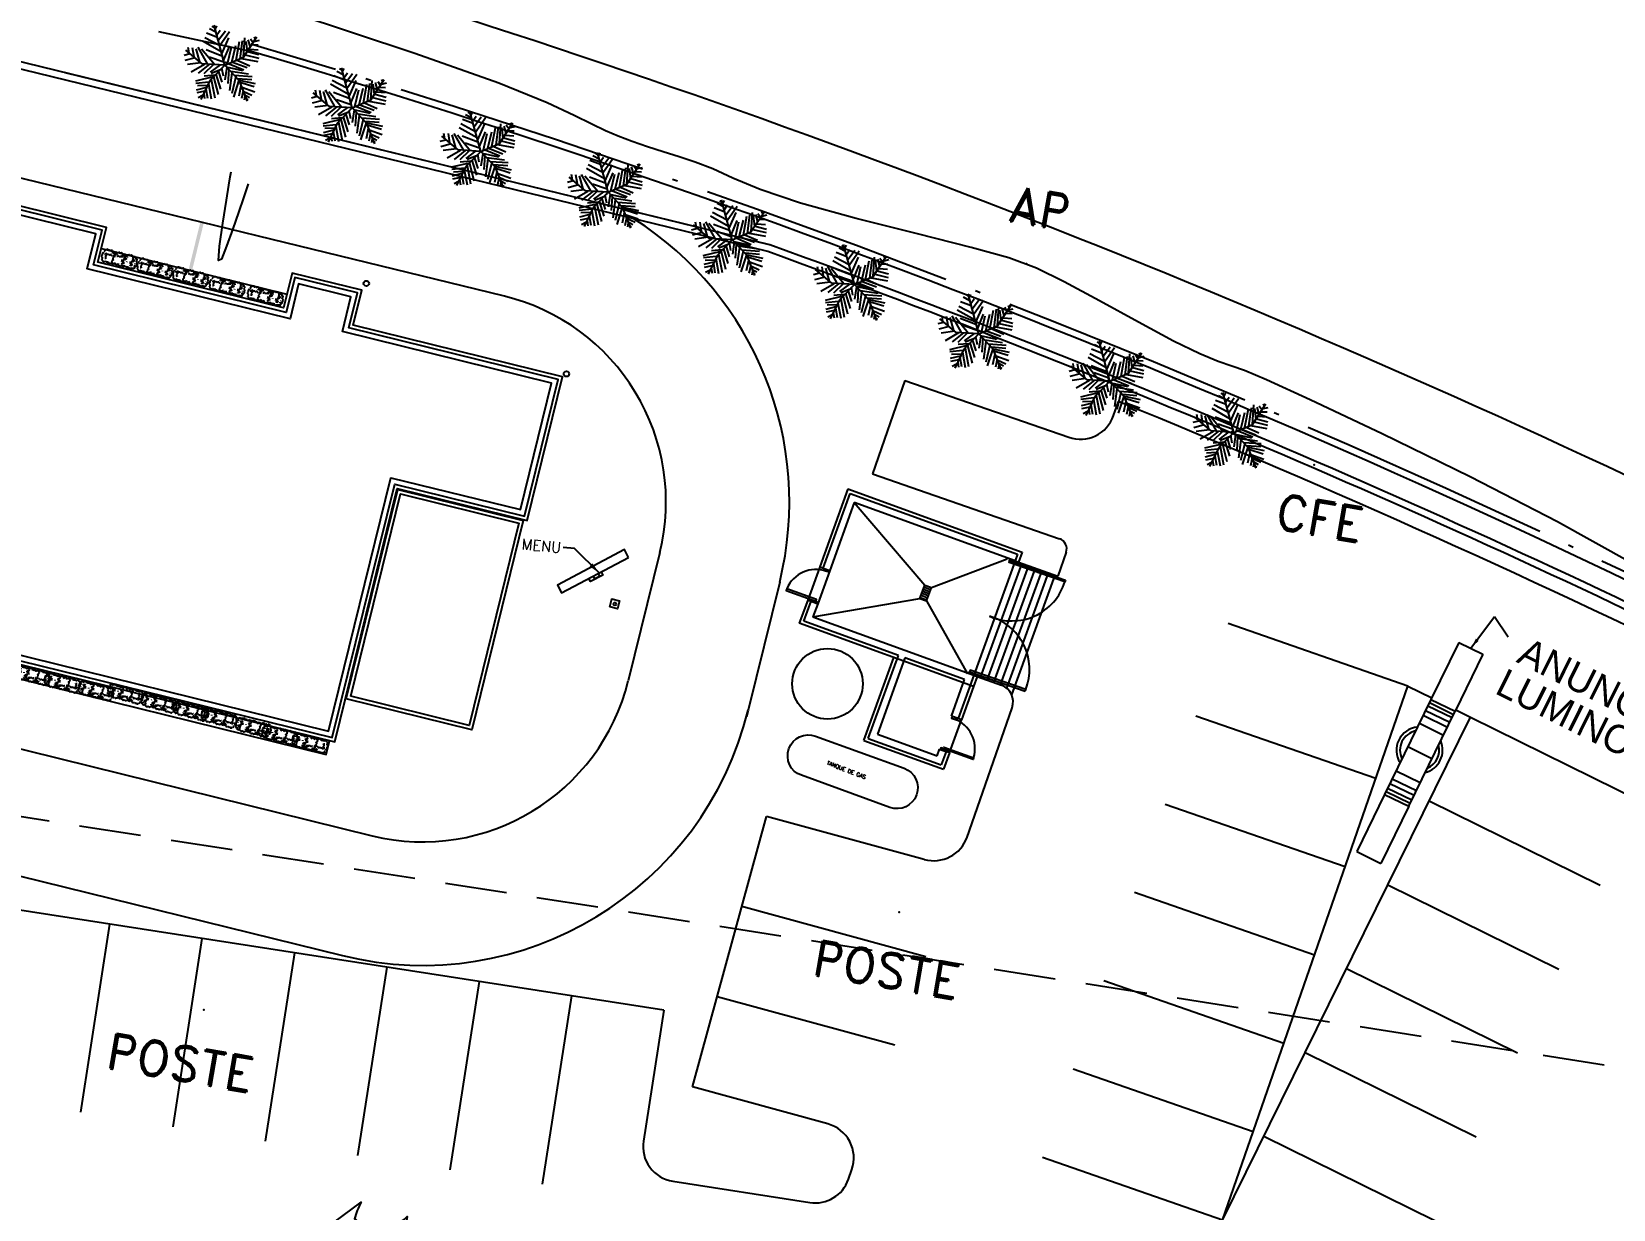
# Model space of a CAD drawing. Header units: millimetres. Extents: x 99 to 472, y 49 to 338.
# Drawn here: x 305.25 to 350.1, y 217.74 to 251.12 of the extents above; entities that cross this region are included whole.
import ezdxf
from ezdxf.enums import TextEntityAlignment as Align

# ---------------------------------------------------------------- set-up
doc = ezdxf.new("R2010")
doc.units = ezdxf.units.MM
for name, pattern in [('ACAD_ISO04W100', [30.5, 24, -3, 0.5, -3]), ('DASHDOT', [1, 0.5, -0.25, 0, -0.25]), ('HIDDEN', [0.375, 0.25, -0.125]), ('SOLID', [0])]:
    doc.linetypes.add(name, pattern=pattern)
for name, color, linetype in [('AUX2', 6, 'Continuous'), ('BANQUETA', 4, 'Continuous'), ('BANQUETA.', 2, 'Continuous'), ('BLANCO', 7, 'Continuous'), ('DETALLES', 4, 'Continuous'), ('EJES', 1, 'DASHDOT'), ('JARDINERIA', 3, 'Continuous'), ('PLANTA', 7, 'Continuous'), ('PUERTAS', 2, 'Continuous'), ('PUNTOS_CON', 10, 'SOLID'), ('PUNTOS_ICON', 15, 'SOLID'), ('TEXTOS', 7, 'Continuous'), ('TRAZO', 8, 'Continuous'), ('veg', 3, 'Continuous'), ('WALL', 4, 'Continuous')]:
    doc.layers.add(name, color=color, linetype=linetype)
doc.styles.add('ATTR', font='romans.shx', dxfattribs={"width": 0.8, "height": 0.7})
doc.styles.add('CAJONES', font='simplex.shx', dxfattribs={"height": 0.3})
doc.styles.add('H1', font='hand.shx', dxfattribs={"height": 0.15})
doc.styles.add('ROMAND', font='romand.shx', dxfattribs={"height": 1})
doc.styles.add('SIMPLEX', font='simplex.shx', dxfattribs={"height": 0.3})
doc.dimstyles.new('Copy of Standard', dxfattribs={"dimtxt": 0.8, "dimasz": 0.3, "dimexe": 0.18, "dimexo": 0, "dimgap": 0, "dimtad": 0, "dimzin": 0, "dimdsep": 46, "dimtxsty": 'Standard', "dimcen": 0.09, "dimclrd": 2, "dimclre": 2, "dimclrt": 7, "dimadec": 3, "dimazin": 0, "dimtfac": 1, "dimtofl": 0, "dimtmove": 0, "dimatfit": 3, "dimfxl": 1, "dimtolj": 1, "dimtzin": 0, "dimarcsym": 0})
doc.dimstyles.new('INDICACIONES', dxfattribs={"dimscale": 0, "dimtxt": 0.3, "dimasz": 0.35, "dimexe": 0.002, "dimexo": 0.002, "dimgap": 0.15, "dimtad": 1, "dimzin": 0, "dimdsep": 46, "dimtxsty": 'SIMPLEX', "dimcen": 0.2, "dimdle": 0.002, "dimclrd": 1, "dimclre": 1, "dimclrt": 3, "dimadec": 0, "dimazin": 0, "dimtfac": 1, "dimtofl": 0, "dimtmove": 0, "dimatfit": 3, "dimfxl": 1, "dimtvp": 1, "dimtolj": 1, "dimtzin": 0, "dimarcsym": 0})

# ---------------------------------------------------------------- blocks, each defined once
blk = doc.blocks.new('FLECHA3')
blk.add_lwpolyline([(-0.354, -0.354), (0, 0), (0.354, -0.354, 0.044777), (0.159, -0.308, 0.391731), (0.274, -0.89), (-0.274, -0.89, 0.391731), (-0.159, -0.308, 0.044777)], format="xyb", close=True)
blk = doc.blocks.new('ARBUSTO')
at = {"color": 95}
for p, q in [((-43.892, -44.831), (-43.899, -44.846)), ((-43.899, -44.846), (-43.899, -44.861)), ((-43.899, -44.861), (-43.897, -44.876)), ((-43.897, -44.876), (-43.893, -44.897)), ((-43.893, -44.918), (-43.896, -44.933)), ((-43.896, -44.933), (-43.896, -44.948)), ((-43.896, -44.948), (-43.889, -44.965)), ((-43.893, -44.897), (-43.893, -44.918)), ((-43.876, -44.817), (-43.892, -44.831)), ((-43.889, -44.965), (-43.883, -44.981)), ((-43.883, -44.981), (-43.87, -44.996)), ((-43.86, -44.816), (-43.876, -44.817)), ((-43.87, -44.996), (-43.861, -44.999)), ((-43.857, -45.057), (-43.865, -45.072)), ((-43.865, -45.072), (-43.865, -45.093)), ((-43.865, -45.093), (-43.86, -45.113)), ((-43.861, -44.999), (-43.847, -45.003)), ((-43.844, -44.823), (-43.86, -44.816)), ((-43.86, -45.113), (-43.848, -45.131)), ((-43.838, -45.037), (-43.857, -45.057)), ((-43.852, -44.74), (-43.855, -44.758)), ((-43.855, -44.758), (-43.848, -44.774)), ((-43.847, -44.725), (-43.852, -44.74)), ((-43.848, -44.774), (-43.834, -44.778)), ((-43.848, -45.131), (-43.819, -45.122)), ((-43.829, -44.714), (-43.847, -44.725)), ((-43.847, -45.003), (-43.838, -45.019)), ((-43.815, -44.812), (-43.844, -44.823)), ((-43.838, -45.019), (-43.838, -45.037)), ((-43.834, -44.778), (-43.82, -44.796)), ((-43.815, -44.706), (-43.829, -44.714)), ((-43.82, -44.796), (-43.806, -44.805)), ((-43.819, -45.122), (-43.803, -45.139)), ((-43.794, -44.69), (-43.815, -44.706)), ((-43.797, -44.822), (-43.815, -44.812)), ((-43.814, -44.894), (-43.814, -44.915)), ((-43.806, -44.805), (-43.797, -44.822)), ((-43.803, -45.139), (-43.799, -45.158)), ((-43.775, -44.676), (-43.794, -44.69)), ((-43.786, -45.089), (-43.78, -45.11)), ((-43.758, -44.674), (-43.775, -44.676)), ((-43.745, -45.03), (-43.763, -45.021)), ((-43.746, -44.655), (-43.758, -44.674)), ((-43.758, -44.983), (-43.726, -44.991)), ((-43.758, -45.016), (-43.758, -45.034)), ((-43.742, -44.719), (-43.746, -44.655)), ((-43.731, -45.045), (-43.745, -45.03)), ((-43.729, -44.703), (-43.742, -44.719)), ((-43.732, -45.023), (-43.713, -45.026)), ((-43.662, -45.025), (-43.732, -45.023)), ((-43.713, -45.047), (-43.731, -45.045)), ((-43.712, -44.689), (-43.729, -44.703)), ((-43.726, -44.991), (-43.709, -44.992)), ((-43.713, -45.026), (-43.696, -45.041)), ((-43.694, -44.681), (-43.712, -44.689)), ((-43.709, -44.992), (-43.694, -45)), ((-43.706, -45.173), (-43.698, -45.152)), ((-43.683, -45.059), (-43.699, -45.047)), ((-43.698, -45.152), (-43.697, -45.135)), ((-43.697, -45.135), (-43.68, -45.127)), ((-43.697, -45.135), (-43.672, -45.135)), ((-43.696, -45.041), (-43.678, -45.041)), ((-43.68, -44.681), (-43.694, -44.681)), ((-43.694, -45), (-43.678, -45.015)), ((-43.693, -44.797), (-43.61, -44.779)), ((-43.693, -44.813), (-43.693, -44.797)), ((-43.684, -44.83), (-43.693, -44.813)), ((-43.677, -44.846), (-43.684, -44.83)), ((-43.674, -45.075), (-43.683, -45.059)), ((-43.662, -44.677), (-43.68, -44.681)), ((-43.678, -45.015), (-43.662, -45.025)), ((-43.678, -45.041), (-43.664, -45.03)), ((-43.661, -44.847), (-43.677, -44.846)), ((-43.668, -45.093), (-43.674, -45.075)), ((-43.672, -45.135), (-43.66, -45.176)), ((-43.651, -45.106), (-43.668, -45.093)), ((-43.664, -45.03), (-43.651, -45.015)), ((-43.646, -44.662), (-43.662, -44.677)), ((-43.649, -44.88), (-43.661, -44.847)), ((-43.661, -44.948), (-43.66, -44.933)), ((-43.657, -44.965), (-43.661, -44.948)), ((-43.66, -44.933), (-43.651, -44.918)), ((-43.655, -44.981), (-43.657, -44.965)), ((-43.651, -45), (-43.655, -44.981)), ((-43.651, -44.918), (-43.558, -44.897)), ((-43.651, -45.015), (-43.651, -45)), ((-43.636, -45.117), (-43.651, -45.106)), ((-43.558, -44.897), (-43.649, -44.88)), ((-43.63, -44.666), (-43.646, -44.662)), ((-43.614, -44.669), (-43.63, -44.666)), ((-43.598, -44.667), (-43.614, -44.669)), ((-43.61, -44.779), (-43.606, -44.763)), ((-43.581, -44.651), (-43.598, -44.667)), ((-43.565, -44.629), (-43.581, -44.651)), ((-43.556, -44.646), (-43.565, -44.629)), ((-43.549, -44.662), (-43.556, -44.646)), ((-43.539, -44.693), (-43.549, -44.662)), ((-43.533, -44.713), (-43.539, -44.693)), ((-43.526, -44.652), (-43.533, -44.713)), ((-43.529, -44.686), (-43.526, -44.668)), ((-43.526, -44.668), (-43.526, -44.652)), ((-43.488, -44.664), (-43.492, -44.681)), ((-43.481, -44.667), (-43.492, -44.685)), ((-43.492, -44.685), (-43.489, -44.705)), ((-43.489, -44.705), (-43.488, -44.722)), ((-43.488, -44.722), (-43.488, -44.664)), ((-43.466, -44.667), (-43.481, -44.667)), ((-43.447, -44.677), (-43.466, -44.667)), ((-43.433, -44.689), (-43.447, -44.677)), ((-43.447, -44.894), (-43.447, -44.915)), ((-43.417, -44.701), (-43.433, -44.689)), ((-43.42, -45.089), (-43.414, -45.11)), ((-43.402, -44.703), (-43.417, -44.701)), ((-43.414, -45.11), (-43.402, -45.127)), ((-43.401, -44.722), (-43.407, -44.737)), ((-43.385, -44.703), (-43.402, -44.703)), ((-43.402, -45.127), (-43.373, -45.119)), ((-43.384, -44.711), (-43.401, -44.722)), ((-43.379, -45.03), (-43.396, -45.021)), ((-43.392, -44.983), (-43.36, -44.991)), ((-43.392, -45.016), (-43.392, -45.034)), ((-43.37, -44.707), (-43.385, -44.703)), ((-43.369, -44.703), (-43.384, -44.711)), ((-43.364, -45.045), (-43.379, -45.03)), ((-43.373, -45.119), (-43.357, -45.136)), ((-43.356, -44.707), (-43.37, -44.707)), ((-43.349, -44.687), (-43.369, -44.703)), ((-43.296, -45.025), (-43.366, -45.023)), ((-43.366, -45.023), (-43.347, -45.026)), ((-43.347, -45.047), (-43.364, -45.045)), ((-43.36, -44.991), (-43.343, -44.992)), ((-43.357, -45.136), (-43.353, -45.155)), ((-43.344, -44.648), (-43.356, -44.707)), ((-43.353, -45.155), (-43.352, -45.171)), ((-43.33, -44.673), (-43.349, -44.687)), ((-43.347, -45.026), (-43.33, -45.041)), ((-43.335, -44.657), (-43.344, -44.648)), ((-43.343, -44.992), (-43.328, -45)), ((-43.328, -44.674), (-43.335, -44.657)), ((-43.316, -45.059), (-43.332, -45.047)), ((-43.312, -44.671), (-43.33, -44.673)), ((-43.33, -45.041), (-43.312, -45.041)), ((-43.312, -44.676), (-43.328, -44.674)), ((-43.328, -45), (-43.312, -45.015)), ((-43.327, -44.797), (-43.244, -44.779)), ((-43.327, -44.813), (-43.327, -44.797)), ((-43.318, -44.83), (-43.327, -44.813)), ((-43.311, -44.846), (-43.318, -44.83)), ((-43.308, -45.075), (-43.316, -45.059)), ((-43.301, -44.652), (-43.312, -44.671)), ((-43.298, -44.674), (-43.312, -44.676)), ((-43.312, -45.015), (-43.296, -45.025)), ((-43.312, -45.041), (-43.298, -45.03)), ((-43.295, -44.847), (-43.311, -44.846)), ((-43.302, -45.093), (-43.308, -45.075)), ((-43.285, -45.106), (-43.302, -45.093)), ((-43.296, -44.716), (-43.301, -44.652)), ((-43.28, -44.686), (-43.298, -44.674)), ((-43.298, -45.03), (-43.285, -45.015)), ((-43.283, -44.699), (-43.296, -44.716)), ((-43.283, -44.88), (-43.295, -44.847)), ((-43.295, -44.948), (-43.293, -44.933)), ((-43.29, -44.965), (-43.295, -44.948)), ((-43.293, -44.933), (-43.285, -44.918)), ((-43.289, -44.981), (-43.29, -44.965)), ((-43.285, -45), (-43.289, -44.981)), ((-43.285, -44.918), (-43.192, -44.897)), ((-43.285, -45.015), (-43.285, -45)), ((-43.27, -45.117), (-43.285, -45.106)), ((-43.266, -44.686), (-43.283, -44.699)), ((-43.192, -44.897), (-43.283, -44.88)), ((-43.283, -45.169), (-43.267, -45.152)), ((-43.271, -44.704), (-43.28, -44.686)), ((-43.266, -44.718), (-43.271, -44.704)), ((-43.257, -45.132), (-43.27, -45.117)), ((-43.267, -45.152), (-43.26, -45.135)), ((-43.248, -44.678), (-43.266, -44.686)), ((-43.251, -44.724), (-43.266, -44.718)), ((-43.26, -45.135), (-43.257, -45.132)), ((-43.26, -45.169), (-43.253, -45.149)), ((-43.253, -45.149), (-43.251, -45.131)), ((-43.234, -44.728), (-43.251, -44.724)), ((-43.251, -45.131), (-43.234, -45.123)), ((-43.234, -44.678), (-43.248, -44.678)), ((-43.244, -44.779), (-43.24, -44.763)), ((-43.24, -44.763), (-43.235, -44.746)), ((-43.235, -44.746), (-43.234, -44.728)), ((-43.216, -44.674), (-43.234, -44.678)), ((-43.234, -45.123), (-43.216, -45.114)), ((-43.2, -44.659), (-43.216, -44.674)), ((-43.216, -45.114), (-43.202, -45.103)), ((-43.187, -45.148), (-43.205, -45.165)), ((-43.202, -45.103), (-43.192, -45.065)), ((-43.185, -44.663), (-43.2, -44.659)), ((-43.192, -45.065), (-43.189, -45.042)), ((-43.183, -45.133), (-43.187, -45.148)), ((-43.169, -44.666), (-43.185, -44.663)), ((-43.18, -45.114), (-43.183, -45.133)), ((-43.179, -45.095), (-43.18, -45.114)), ((-43.171, -45.073), (-43.179, -45.095)), ((-43.174, -45.031), (-43.166, -45.049)), ((-43.164, -45.05), (-43.171, -45.073)), ((-43.153, -44.664), (-43.169, -44.666)), ((-43.166, -45.049), (-43.157, -45.065)), ((-43.157, -45.065), (-43.139, -45.069)), ((-43.135, -44.648), (-43.153, -44.664)), ((-43.139, -45.069), (-43.124, -45.062)), ((-43.119, -44.626), (-43.135, -44.648)), ((-43.124, -45.062), (-43.108, -45.054)), ((-43.11, -44.643), (-43.119, -44.626)), ((-43.103, -44.659), (-43.11, -44.643)), ((-43.108, -45.054), (-43.092, -45.049)), ((-43.093, -44.69), (-43.103, -44.659)), ((-43.087, -44.71), (-43.093, -44.69)), ((-43.092, -45.049), (-43.076, -45.036)), ((-43.089, -44.719), (-43.087, -44.7)), ((-43.089, -44.734), (-43.089, -44.719)), ((-43.08, -44.649), (-43.087, -44.71)), ((-43.087, -44.7), (-43.083, -44.683)), ((-43.083, -44.683), (-43.08, -44.665)), ((-43.08, -44.665), (-43.08, -44.649)), ((-43.076, -45.036), (-43.061, -45.035)), ((-43.065, -44.715), (-43.074, -44.734)), ((-43.057, -44.695), (-43.065, -44.715)), ((-43.061, -45.035), (-43.047, -45.042)), ((-43.047, -44.677), (-43.057, -44.695)), ((-43.042, -44.661), (-43.047, -44.677)), ((-43.035, -44.664), (-43.047, -44.682)), ((-43.047, -44.682), (-43.044, -44.702)), ((-43.047, -45.042), (-43.039, -45.058)), ((-43.044, -44.702), (-43.042, -44.718)), ((-43.042, -44.718), (-43.042, -44.661)), ((-43.039, -45.058), (-43.023, -45.065)), ((-43.02, -44.664), (-43.035, -44.664)), ((-43.023, -45.065), (-43.007, -45.058)), ((-43.002, -44.674), (-43.02, -44.664)), ((-43.007, -45.058), (-42.993, -45.042)), ((-42.987, -44.686), (-43.002, -44.674)), ((-42.993, -45.042), (-42.978, -45.035)), ((-42.971, -44.698), (-42.987, -44.686)), ((-42.978, -45.035), (-42.961, -45.023)), ((-42.956, -44.699), (-42.971, -44.698)), ((-42.968, -45.113), (-42.957, -45.131)), ((-42.961, -44.74), (-42.964, -44.758)), ((-42.955, -44.725), (-42.961, -44.74)), ((-42.957, -45.131), (-42.928, -45.122)), ((-42.939, -44.699), (-42.956, -44.699)), ((-42.938, -44.714), (-42.955, -44.725)), ((-42.925, -44.704), (-42.939, -44.699)), ((-42.923, -44.706), (-42.938, -44.714)), ((-42.928, -45.122), (-42.912, -45.139)), ((-42.91, -44.704), (-42.925, -44.704)), ((-42.903, -44.69), (-42.923, -44.706)), ((-42.912, -45.139), (-42.907, -45.158)), ((-42.898, -44.645), (-42.91, -44.704)), ((-42.884, -44.676), (-42.903, -44.69)), ((-42.887, -45.043), (-42.901, -45.043)), ((-42.89, -44.654), (-42.898, -44.645)), ((-42.897, -44.989), (-42.882, -44.997)), ((-42.882, -44.671), (-42.89, -44.654)), ((-42.871, -45.056), (-42.887, -45.043)), ((-42.867, -44.674), (-42.884, -44.676)), ((-42.866, -44.673), (-42.882, -44.671)), ((-42.882, -44.997), (-42.866, -45.012)), ((-42.862, -45.072), (-42.871, -45.056)), ((-42.855, -44.655), (-42.867, -44.674)), ((-42.852, -44.671), (-42.866, -44.673)), ((-42.866, -45.012), (-42.85, -45.022)), ((-42.856, -45.089), (-42.862, -45.072)), ((-42.839, -45.103), (-42.856, -45.089)), ((-42.851, -44.719), (-42.855, -44.655)), ((-42.834, -44.683), (-42.852, -44.671)), ((-42.838, -44.703), (-42.851, -44.719)), ((-42.85, -45.022), (-42.833, -45.02)), ((-42.842, -44.826), (-42.794, -44.81)), ((-42.835, -44.843), (-42.842, -44.826)), ((-42.824, -45.114), (-42.839, -45.103)), ((-42.82, -44.689), (-42.838, -44.703)), ((-42.837, -45.165), (-42.821, -45.149)), ((-42.836, -45.038), (-42.822, -45.027)), ((-42.797, -45.038), (-42.836, -45.038)), ((-42.819, -44.844), (-42.835, -44.843)), ((-42.826, -44.7), (-42.834, -44.683)), ((-42.833, -45.02), (-42.814, -45.023)), ((-42.82, -44.715), (-42.826, -44.7)), ((-42.811, -45.129), (-42.824, -45.114)), ((-42.822, -45.027), (-42.809, -45.012)), ((-42.821, -45.149), (-42.814, -45.131)), ((-42.803, -44.681), (-42.82, -44.689)), ((-42.805, -44.721), (-42.82, -44.715)), ((-42.807, -44.877), (-42.819, -44.844)), ((-42.819, -44.944), (-42.818, -44.93)), ((-42.815, -44.962), (-42.819, -44.944)), ((-42.818, -44.93), (-42.809, -44.915)), ((-42.813, -44.978), (-42.815, -44.962)), ((-42.814, -45.023), (-42.797, -45.038)), ((-42.814, -45.131), (-42.811, -45.129)), ((-42.814, -45.173), (-42.807, -45.152)), ((-42.809, -44.997), (-42.813, -44.978)), ((-42.809, -44.915), (-42.803, -44.894)), ((-42.809, -45.012), (-42.809, -44.997)), ((-42.803, -44.894), (-42.807, -44.877)), ((-42.807, -45.152), (-42.806, -45.135)), ((-42.806, -45.135), (-42.788, -45.127)), ((-42.788, -44.725), (-42.805, -44.721)), ((-42.788, -44.681), (-42.803, -44.681)), ((-42.798, -44.776), (-42.794, -44.76)), ((-42.794, -44.794), (-42.798, -44.776)), ((-42.794, -44.76), (-42.789, -44.742)), ((-42.794, -44.81), (-42.794, -44.794)), ((-42.789, -44.742), (-42.788, -44.725)), ((-42.771, -44.677), (-42.788, -44.681)), ((-42.788, -45.127), (-42.771, -45.117)), ((-42.755, -44.662), (-42.771, -44.677)), ((-42.771, -45.117), (-42.756, -45.106)), ((-42.759, -45.002), (-42.729, -45.002)), ((-42.742, -45.151), (-42.759, -45.169)), ((-42.739, -44.666), (-42.755, -44.662)), ((-42.737, -45.136), (-42.742, -45.151)), ((-42.723, -44.669), (-42.739, -44.666)), ((-42.734, -45.117), (-42.737, -45.136)), ((-42.729, -45.002), (-42.72, -45.02)), ((-42.707, -44.667), (-42.723, -44.669)), ((-42.72, -45.02), (-42.711, -45.036)), ((-42.711, -45.036), (-42.694, -45.04)), ((-42.689, -44.651), (-42.707, -44.667)), ((-42.694, -45.04), (-42.678, -45.033)), ((-42.673, -44.629), (-42.689, -44.651)), ((-42.678, -45.033), (-42.662, -45.025)), ((-42.665, -44.646), (-42.673, -44.629)), ((-42.658, -44.662), (-42.665, -44.646)), ((-42.662, -45.025), (-42.646, -45.02)), ((-42.647, -44.693), (-42.658, -44.662)), ((-42.642, -44.713), (-42.647, -44.693)), ((-42.646, -45.02), (-42.63, -45.007)), ((-42.634, -44.652), (-42.642, -44.713)), ((-42.634, -44.668), (-42.634, -44.652)), ((-42.63, -45.007), (-42.615, -45.006)), ((-42.615, -45.006), (-42.601, -45.013)), ((-42.589, -44.667), (-42.601, -44.685)), ((-42.601, -44.685), (-42.598, -44.705)), ((-42.601, -45.013), (-42.594, -45.029)), ((-42.598, -44.705), (-42.597, -44.722)), ((-42.597, -44.722), (-42.597, -44.664)), ((-42.594, -45.029), (-42.578, -45.03)), ((-42.575, -44.667), (-42.589, -44.667)), ((-42.578, -45.03), (-42.562, -45.023)), ((-42.556, -44.677), (-42.575, -44.667)), ((-42.562, -45.023), (-42.547, -45.007)), ((-42.541, -44.689), (-42.556, -44.677)), ((-42.552, -44.997), (-42.536, -45.012)), ((-42.547, -45.007), (-42.533, -45)), ((-42.525, -44.701), (-42.541, -44.689)), ((-42.536, -45.012), (-42.52, -45.022)), ((-42.533, -45), (-42.515, -45.049)), ((-42.511, -44.703), (-42.525, -44.701)), ((-42.52, -45.022), (-42.502, -45.02)), ((-42.515, -45.049), (-42.483, -45.034)), ((-42.493, -44.703), (-42.511, -44.703)), ((-42.511, -44.826), (-42.463, -44.81)), ((-42.504, -44.843), (-42.511, -44.826)), ((-42.506, -45.038), (-42.491, -45.027)), ((-42.488, -44.844), (-42.504, -44.843)), ((-42.502, -45.02), (-42.483, -45.023)), ((-42.479, -44.707), (-42.493, -44.703)), ((-42.491, -45.027), (-42.478, -45.012)), ((-42.476, -44.877), (-42.488, -44.844)), ((-42.488, -44.944), (-42.487, -44.93)), ((-42.484, -44.962), (-42.488, -44.944)), ((-42.487, -44.93), (-42.478, -44.915)), ((-42.482, -44.978), (-42.484, -44.962)), ((-42.483, -45.023), (-42.466, -45.038)), ((-42.483, -45.034), (-42.469, -45.032)), ((-42.478, -44.997), (-42.482, -44.978)), ((-42.464, -44.628), (-42.479, -44.707)), ((-42.478, -44.915), (-42.472, -44.894)), ((-42.478, -45.012), (-42.478, -44.997)), ((-42.472, -44.894), (-42.476, -44.877)), ((-42.469, -45.032), (-42.451, -45.034)), ((-42.453, -44.648), (-42.464, -44.628)), ((-42.444, -44.657), (-42.453, -44.648)), ((-42.451, -45.034), (-42.441, -45.019)), ((-42.437, -44.674), (-42.444, -44.657)), ((-42.441, -45.019), (-42.434, -45.002)), ((-42.421, -44.676), (-42.437, -44.674)), ((-42.434, -45.002), (-42.424, -44.986)), ((-42.424, -44.986), (-42.406, -44.986)), ((-42.406, -44.674), (-42.421, -44.676)), ((-42.389, -44.686), (-42.406, -44.674)), ((-42.379, -45.117), (-42.393, -45.106)), ((-42.392, -45.169), (-42.376, -45.152)), ((-42.38, -44.704), (-42.389, -44.686)), ((-42.387, -45.023), (-42.368, -45.026)), ((-42.374, -44.718), (-42.38, -44.704)), ((-42.366, -45.132), (-42.379, -45.117)), ((-42.376, -45.152), (-42.368, -45.135)), ((-42.36, -44.724), (-42.374, -44.718)), ((-42.368, -45.026), (-42.351, -45.041)), ((-42.368, -45.135), (-42.366, -45.132)), ((-42.342, -44.728), (-42.36, -44.724)), ((-42.353, -44.779), (-42.348, -44.763)), ((-42.348, -44.797), (-42.353, -44.779)), ((-42.351, -45.041), (-42.334, -45.041)), ((-42.348, -44.763), (-42.344, -44.746)), ((-42.348, -44.813), (-42.348, -44.797)), ((-42.339, -44.83), (-42.348, -44.813)), ((-42.344, -44.746), (-42.342, -44.728)), ((-42.332, -44.846), (-42.339, -44.83)), ((-42.334, -45.041), (-42.319, -45.03)), ((-42.316, -44.847), (-42.332, -44.846)), ((-42.319, -45.03), (-42.306, -45.015)), ((-42.305, -44.88), (-42.316, -44.847)), ((-42.316, -44.948), (-42.315, -44.933)), ((-42.312, -44.965), (-42.316, -44.948)), ((-42.315, -44.933), (-42.306, -44.918)), ((-42.31, -44.981), (-42.312, -44.965)), ((-42.306, -45), (-42.31, -44.981)), ((-42.306, -44.918), (-42.3, -44.897)), ((-42.306, -45.015), (-42.306, -45)), ((-42.3, -44.897), (-42.305, -44.88)), ((-43.799, -45.158), (-43.797, -45.174)), ((-43.797, -45.174), (-43.783, -45.174)), ((-43.783, -45.174), (-43.767, -45.173)), ((-43.767, -45.173), (-43.752, -45.186)), ((-43.752, -45.186), (-43.748, -45.202)), ((-43.748, -45.202), (-43.733, -45.208)), ((-43.733, -45.208), (-43.716, -45.189)), ((-43.716, -45.189), (-43.706, -45.173)), ((-43.678, -45.212), (-43.678, -45.175)), ((-43.678, -45.175), (-43.665, -45.194)), ((-43.674, -45.196), (-43.678, -45.212)), ((-43.665, -45.181), (-43.674, -45.196)), ((-43.665, -45.194), (-43.651, -45.198)), ((-43.651, -45.198), (-43.62, -45.198)), ((-43.62, -45.198), (-43.611, -45.215)), ((-43.611, -45.215), (-43.603, -45.232)), ((-43.603, -45.232), (-43.585, -45.236)), ((-43.585, -45.236), (-43.569, -45.229)), ((-43.569, -45.229), (-43.553, -45.221)), ((-43.553, -45.221), (-43.537, -45.215)), ((-43.537, -45.215), (-43.521, -45.203)), ((-43.521, -45.203), (-43.507, -45.202)), ((-43.507, -45.202), (-43.492, -45.209)), ((-43.492, -45.209), (-43.485, -45.225)), ((-43.485, -45.225), (-43.469, -45.232)), ((-43.469, -45.232), (-43.453, -45.225)), ((-43.453, -45.225), (-43.438, -45.209)), ((-43.438, -45.209), (-43.424, -45.202)), ((-43.424, -45.202), (-43.407, -45.19)), ((-43.407, -45.19), (-43.375, -45.175)), ((-43.375, -45.175), (-43.36, -45.173)), ((-43.36, -45.173), (-43.343, -45.175)), ((-43.352, -45.171), (-43.337, -45.171)), ((-43.343, -45.175), (-43.332, -45.215)), ((-43.337, -45.171), (-43.321, -45.169)), ((-43.332, -45.215), (-43.325, -45.198)), ((-43.325, -45.198), (-43.315, -45.182)), ((-43.321, -45.169), (-43.307, -45.183)), ((-43.315, -45.182), (-43.298, -45.182)), ((-43.307, -45.183), (-43.302, -45.199)), ((-43.302, -45.199), (-43.288, -45.205)), ((-43.298, -45.182), (-43.283, -45.169)), ((-43.288, -45.205), (-43.27, -45.186)), ((-43.27, -45.186), (-43.26, -45.169)), ((-43.232, -45.172), (-43.219, -45.191)), ((-43.232, -45.209), (-43.232, -45.172)), ((-43.228, -45.192), (-43.232, -45.209)), ((-43.219, -45.178), (-43.228, -45.192)), ((-43.205, -45.165), (-43.219, -45.178)), ((-43.219, -45.191), (-43.205, -45.195)), ((-43.205, -45.195), (-43.174, -45.195)), ((-43.174, -45.195), (-43.166, -45.212)), ((-43.166, -45.212), (-43.157, -45.229)), ((-43.157, -45.229), (-43.139, -45.233)), ((-43.139, -45.233), (-43.124, -45.226)), ((-43.124, -45.226), (-43.108, -45.218)), ((-43.108, -45.218), (-43.092, -45.212)), ((-43.092, -45.212), (-43.076, -45.2)), ((-43.076, -45.2), (-43.061, -45.199)), ((-43.061, -45.199), (-43.047, -45.206)), ((-43.047, -45.206), (-43.039, -45.222)), ((-43.039, -45.222), (-43.023, -45.229)), ((-43.023, -45.229), (-43.007, -45.222)), ((-43.007, -45.222), (-42.993, -45.206)), ((-42.993, -45.206), (-42.978, -45.199)), ((-42.978, -45.199), (-42.961, -45.187)), ((-42.961, -45.187), (-42.929, -45.172)), ((-42.929, -45.172), (-42.914, -45.225)), ((-42.914, -45.225), (-42.897, -45.172)), ((-42.907, -45.158), (-42.906, -45.174)), ((-42.906, -45.174), (-42.891, -45.174)), ((-42.897, -45.172), (-42.887, -45.211)), ((-42.891, -45.174), (-42.875, -45.173)), ((-42.887, -45.211), (-42.88, -45.195)), ((-42.88, -45.195), (-42.869, -45.179)), ((-42.875, -45.173), (-42.861, -45.186)), ((-42.869, -45.179), (-42.852, -45.179)), ((-42.861, -45.186), (-42.856, -45.202)), ((-42.856, -45.202), (-42.842, -45.208)), ((-42.852, -45.179), (-42.837, -45.165)), ((-42.842, -45.208), (-42.825, -45.189)), ((-42.825, -45.189), (-42.814, -45.173)), ((-42.787, -45.175), (-42.774, -45.194)), ((-42.787, -45.212), (-42.787, -45.175)), ((-42.782, -45.196), (-42.787, -45.212)), ((-42.774, -45.181), (-42.782, -45.196)), ((-42.759, -45.169), (-42.774, -45.181)), ((-42.774, -45.194), (-42.759, -45.198)), ((-42.759, -45.198), (-42.729, -45.198)), ((-42.729, -45.198), (-42.72, -45.215)), ((-42.72, -45.215), (-42.711, -45.232)), ((-42.711, -45.232), (-42.694, -45.236)), ((-42.694, -45.236), (-42.678, -45.229)), ((-42.678, -45.229), (-42.662, -45.221)), ((-42.662, -45.221), (-42.646, -45.215)), ((-42.646, -45.215), (-42.63, -45.203)), ((-42.63, -45.203), (-42.615, -45.202)), ((-42.615, -45.202), (-42.601, -45.209)), ((-42.601, -45.209), (-42.594, -45.225)), ((-42.594, -45.225), (-42.578, -45.226)), ((-42.578, -45.226), (-42.562, -45.219)), ((-42.562, -45.219), (-42.547, -45.203)), ((-42.547, -45.203), (-42.533, -45.196)), ((-42.533, -45.196), (-42.515, -45.244)), ((-42.515, -45.244), (-42.483, -45.23)), ((-42.483, -45.23), (-42.469, -45.228)), ((-42.469, -45.228), (-42.451, -45.23)), ((-42.451, -45.23), (-42.441, -45.215)), ((-42.441, -45.215), (-42.434, -45.198)), ((-42.434, -45.198), (-42.424, -45.182)), ((-42.424, -45.182), (-42.406, -45.182)), ((-42.406, -45.182), (-42.392, -45.169))]:
    blk.add_line(p, q, dxfattribs=at)
blk = doc.blocks.new('arbol4')
for p, q in [((-0.45648, 2.42424), (-0.9564, 2.75862)), ((-0.54342, 2.81436), (-0.7173, 2.95368)), ((0.06774, -0.40404), (-0.56226, 3.01596)), ((-0.4782, 2.70288), (-0.32604, 2.95368)), ((-2.84736, 0.86382), (-2.8908, 1.33752)), ((-0.15216, 0.75234), (-1.5867, 1.72758)), ((-0.2391, 1.28178), (-1.41282, 2.03412)), ((-0.36954, 1.97838), (-1.23894, 2.39634)), ((-0.39126, 2.20134), (-0.08694, 2.56356)), ((-0.2826, 1.75548), (0.34776, 2.47998)), ((-0.2391, 1.25388), (0.69552, 2.39634)), ((-0.10872, 0.58512), (0.58686, 1.86696)), ((1.04328, -0.05574), (1.45626, 1.47684)), ((1.39104, 0.02784), (1.71708, 1.53258)), ((1.68774, 0.13596), (2.94774, 1.75596)), ((1.69536, 0.13932), (1.93446, 1.75548)), ((1.9779, 1.44894), (2.0214, 0.58512)), ((2.1735, 1.56042), (2.30394, 0.9474)), ((2.39088, 1.644), (2.58648, 1.30962)), ((2.6952, 1.3932), (3.1299, 1.44894)), ((2.71692, 1.78332), (2.78208, 1.56042)), ((-2.78214, 0.78018), (-3.28206, 0.6966)), ((-2.36916, 0.41796), (-3.23856, 0.25074)), ((-1.82226, -0.13404), (-3.08226, 1.12596)), ((-2.54304, 1.30962), (-2.47788, 0.52944)), ((-2.23878, 1.1703), (-2.0214, 0.05574)), ((-2.0649, 1.28178), (-1.3911, -0.16722)), ((-0.80424, -0.27864), (-1.7823, 1.11456)), ((-1.3911, 1.03098), (-0.10872, 0.41796)), ((-1.17372, 0.41796), (0, -0.11148)), ((0, 0), (0.60858, 1.1982)), ((0.06774, -0.40404), (1.68774, 0.13596)), ((0.30426, -0.30654), (0.73896, 1.05882)), ((0.6738, -0.19506), (1.13022, 1.1703)), ((1.52148, 0.05574), (2.86902, -0.30654)), ((1.84746, 0.33438), (2.95596, -0.0279)), ((2.06484, 0.58512), (2.99946, 0.25074)), ((2.23872, 0.78018), (2.95596, 0.66876)), ((2.49954, 1.14246), (2.99946, 1.08672)), ((-1.93446, -0.0279), (-3.06468, -0.08364)), ((-1.6302, -0.19506), (-2.80386, -0.75234)), ((-0.97812, -1.30968), (-2.4996, -1.53258)), ((-1.21722, -0.22296), (-2.217, -0.89172)), ((0.06774, -0.40404), (-1.82226, -0.13404)), ((-0.89118, -0.27864), (-1.73886, -0.9753)), ((-0.84768, -1.17036), (-1.73886, -1.17036)), ((0.06774, -0.40404), (-1.28226, -1.57404)), ((-0.32604, -0.33438), (-1.21722, -0.89172)), ((-0.32604, -0.75234), (-1.13028, -1.00314)), ((-0.9564, -1.30968), (-0.69552, -2.81436)), ((-0.73902, -1.08672), (-0.45648, -2.3685)), ((-0.49992, -0.91956), (-0.30432, -1.81122)), ((-0.21738, -0.61302), (-0.15216, -1.28178)), ((0.21732, -0.58518), (-0.02172, -1.61616)), ((0.06774, -0.40404), (1.14774, -1.75404)), ((0.17388, -0.55734), (1.52148, -0.9753)), ((0.36948, -0.78024), (0.1956, -1.95054)), ((0.60858, -1.08672), (0.28254, -2.56356)), ((0.45642, -0.30654), (1.63014, -0.91956)), ((0.52164, -0.9474), (1.99962, -1.28178)), ((0.73896, -0.19506), (1.91268, -0.75234)), ((0.80418, -1.30968), (2.28216, -1.53258)), ((1.15194, -0.05574), (2.1735, -0.61302)), ((-1.6302, -2.1456), (-2.4996, -2.28492)), ((-1.3911, -1.6998), (-2.47788, -1.72764)), ((-1.7823, -2.45214), (-2.47788, -2.53572)), ((-1.5432, -1.97844), (-2.34744, -1.95054)), ((-1.28226, -1.57404), (-2.18226, -3.10404)), ((-1.89102, -2.6193), (-1.84752, -3.06516)), ((-1.67364, -2.25708), (-1.60842, -3.03726)), ((-1.43454, -1.83912), (-1.30416, -3.1209)), ((-1.17372, -1.50474), (-0.99984, -3.06516)), ((0.91284, -1.4211), (0.45642, -2.81436)), ((1.15194, -1.75548), (0.56508, -3.14874)), ((1.28238, -2.22918), (1.02156, -3.093)), ((1.04328, -1.58832), (2.23872, -1.78338)), ((1.14774, -1.75404), (1.68774, -3.55404)), ((1.17372, -1.75548), (2.49954, -2.1456)), ((1.21716, -1.9227), (2.39088, -2.3964)), ((1.3476, -2.3685), (2.4126, -2.8422)), ((-1.99968, -2.78652), (-2.39094, -2.95368)), ((1.43454, -2.67504), (1.23888, -3.31596)), ((1.43454, -2.70288), (2.13006, -3.093)), ((1.5432, -3.14874), (1.45626, -3.45528)), ((1.5432, -3.00942), (1.91268, -3.26022)), ((1.67358, -3.39954), (1.76052, -3.45528))]:
    blk.add_line(p, q)
at = {"style": 'ATTR', "width": 0.8, "flags": 9}
blk.add_attdef('ESTCODE', (0.06774, -0.40404), '', height=0.042, dxfattribs=at)
blk = doc.blocks.new('A$C20FC3698')
at = {"layer": 'veg', "xscale": 0.9999998995489492, "yscale": 0.9999998995489492, "zscale": 0.9999998995489492}
blk.add_blockref('arbol4', (3.28, 3.55, -6.65), dxfattribs=at)

msp = doc.modelspace()

# ---------------------------------------------------------------- hatches: boundary and pattern name
at = {"layer": 'BANQUETA'}
msp.add_hatch(color=256, dxfattribs=at).paths.add_polyline_path([(310.1305, 245.70609), (310.03335, 245.72981), (309.69719, 244.36516), (309.73694, 244.35537), (309.74433, 244.36043), (309.75539, 244.36221), (309.76436, 244.35549), (309.76565, 244.3483), (309.79396, 244.34133), (309.79431, 244.34136)])
at = {"layer": 'PLANTA'}
h = msp.add_hatch(dxfattribs=at)
h.set_pattern_fill('ANSI31', color=8, scale=0.5, angle=116.619292, style=0)
h.set_pattern_definition([(160.0831, (317.1829, 218.02311), (-0.02129106, -0.05876173), [])])
h.paths.add_polyline_path([(330.43399, 235.05535), (330.62203, 234.98722), (330.75829, 235.3633), (330.57025, 235.43143)])

# ---------------------------------------------------------------- linework, layer by layer
at = {"color": 1, "linetype": 'Continuous', "ltscale": 0.3}
for p, q in [((326.168, 245.08376), (302.54674, 250.85208)), ((326.12055, 244.88946), (302.47174, 250.66452)), ((326.17847, 245.0812), (306.19735, 249.9606))]:
    msp.add_line(p, q, dxfattribs=at)
at = {"color": 1, "linetype": 'ACAD_ISO04W100', "ltscale": 0.3}
msp.add_line((308.84239, 251.12471), (311.40498, 250.58252), dxfattribs=at)
at = {"color": 2, "linetype": 'Continuous', "ltscale": 0.3}
for p, q in [((330.01057, 241.23715), (329.09211, 238.59208)), ((330.01057, 241.23715), (334.65245, 239.62534)), ((330.01057, 241.23715), (334.65245, 239.62534)), ((329.09211, 238.59208), (334.39525, 236.75065)), ((277.10556, 237.64402), (314.90346, 228.33298)), ((323.06016, 236.3599), (322.16443, 232.72369)), ((334.58025, 236.36884), (334.34327, 235.68637)), ((333.22867, 236.09023), (334.34327, 235.68637)), ((326.45857, 235.52274), (325.56283, 231.88654)), ((332.05342, 232.84658), (332.74767, 232.59503)), ((323.17141, 223.38294), (281.27529, 229.90022)), ((299.8462, 228.43752), (314.06631, 224.93457)), ((323.17141, 223.38294), (322.59505, 219.67785)), ((323.42946, 218.53602), (327.30935, 217.93247))]:
    msp.add_line(p, q, dxfattribs=at)
at = {"color": 1}
for p, q in [((345.71358, 233.81249), (344.924, 232.19491)), ((345.71358, 233.81249), (346.39836, 233.47824)), ((346.39836, 233.47824), (345.60878, 231.86066)), ((343.60804, 229.49895), (342.81846, 227.88136)), ((344.29282, 229.16469), (343.50324, 227.54711)), ((342.81846, 227.88136), (343.50324, 227.54711))]:
    msp.add_line(p, q, dxfattribs=at)
at = {"color": 2}
msp.add_line((325.56283, 231.88654), (325.51978, 231.71176), dxfattribs=at)
at = {"color": 5}
for p, q in [((344.924, 232.19491), (343.60804, 229.49895)), ((344.924, 232.19491), (345.60878, 231.86066)), ((344.29282, 229.16469), (345.60878, 231.86066)), ((343.60804, 229.49895), (344.29282, 229.16469))]:
    msp.add_line(p, q, dxfattribs=at)
at = {"color": 8}
for p, q in [((344.77047, 231.88038), (345.45525, 231.54613)), ((344.83627, 232.01518), (345.52105, 231.68093)), ((344.88014, 232.10505), (345.56491, 231.77079)), ((344.59501, 231.52092), (345.27979, 231.18667)), ((344.70468, 231.74559), (345.38945, 231.41133)), ((344.9508, 230.51267), (344.26602, 230.84693)), ((343.93703, 230.17294), (344.62181, 229.83868)), ((343.69577, 229.67868), (344.38055, 229.34442)), ((343.76157, 229.81347), (344.44635, 229.47922)), ((343.82737, 229.94827), (344.51214, 229.61402)), ((343.65191, 229.58881), (344.33668, 229.25456))]:
    msp.add_line(p, q, dxfattribs=at)
at = {"color": 2, "linetype": 'Continuous', "ltscale": 0.3}
for centre, radius, start, end in [((233.45978, -10.32274), 274.99416, 63.6633228, 81.8530187), ((317.23432, 237.79502), 9.5, 346.161423, 57.605196), ((317.23432, 237.79502), 6, 346.161423, 76.276914), ((334.98047, 240.57001), 1, 250.851278, 340.851278), ((334.29685, 236.46725), 0.3, 340.851278, 70.851278), ((316.33859, 234.15882), 6, 256.161423, 346.161423), ((332.57734, 232.12494), 0.5, 340.851278, 70.083178), ((316.33859, 234.15882), 9.5, 256.161423, 346.161423), ((323.58317, 219.52414), 1, 171.158042, 261.158042), ((327.46306, 218.92059), 1, 261.158042, 340.851278)]:
    msp.add_arc(centre, radius, start, end, dxfattribs=at)
at = {"color": 1, "linetype": 'ACAD_ISO04W100', "ltscale": 0.3}
msp.add_arc((237.76534, 0.66392), 260.74194, 62.977444, 73.5820154, dxfattribs=at)
at = {"color": 1, "linetype": 'Continuous', "ltscale": 0.3}
for centre, radius, start, end in [((237.76534, 0.66392), 260.54194, 62.9816342, 73.5820154), ((232.97451, -12.53764), 273.76066, 63.5443001, 70.1081209), ((232.97451, -12.53764), 273.96066, 63.5443001, 70.1103752)]:
    msp.add_arc(centre, radius, start, end, dxfattribs=at)
at = {"color": 1}
for radius, start, end in [(0.65515, 95.315727, 212.648217), (0.55515, 101.839169, 206.124774), (0.65515, 284.003667, 23.960277), (0.55515, 293.350792, 14.613152)]:
    msp.add_arc((344.60124, 230.75701), radius, start, end, dxfattribs=at)
at = {"layer": 'BANQUETA', "color": 32, "linetype": 'HIDDEN', "ltscale": 7}
msp.add_line((200.28428, 245.29272), (402.93183, 213.5085), dxfattribs=at)
at = {"layer": 'BANQUETA', "color": 4}
for p, q in [((344.27126, 232.57276), (339.17004, 234.34408)), ((343.36156, 229.95293), (338.26034, 231.72425)), ((346.05029, 231.69503), (350.89296, 229.30579)), ((342.49231, 227.44956), (337.39109, 229.22087)), ((344.87779, 229.31854), (349.72046, 226.92929)), ((343.70529, 226.94204), (348.54796, 224.55279)), ((341.62305, 224.94618), (336.52183, 226.71749)), ((330.59759, 224.89917), (325.38913, 226.32461)), ((307.46036, 225.82692), (306.63033, 220.49109)), ((310.07887, 225.41959), (309.24884, 220.08376)), ((312.69738, 225.01226), (311.86735, 219.67643)), ((315.31589, 224.60493), (314.48586, 219.2691)), ((342.53278, 224.56554), (347.37546, 222.17629)), ((317.93439, 224.1976), (317.10436, 218.86177)), ((340.75379, 222.4428), (335.65257, 224.21412)), ((320.5529, 223.79027), (319.72287, 218.45444)), ((329.72638, 222.39015), (324.6896, 223.76861)), ((341.36028, 222.18904), (346.20296, 219.7998)), ((339.88454, 219.93943), (334.78332, 221.71074)), ((340.18778, 219.81255), (345.03045, 217.4233)), ((339.01528, 217.43605), (333.91406, 219.20737))]:
    msp.add_line(p, q, dxfattribs=at)
at = {"layer": 'BANQUETA.'}
for p, q in [((318.6577, 243.62374), (300.81692, 247.98047)), ((335.92514, 240.24199), (336.06324, 240.6397)), ((339.01528, 217.43605), (344.27126, 232.57276)), ((344.27126, 232.57276), (344.94595, 232.23988)), ((331.76637, 228.26515), (333.04967, 231.96093)), ((345.62932, 231.90273), (346.05029, 231.69503)), ((339.01528, 217.43605), (346.05029, 231.69503)), ((323.99008, 221.2126), (326.08865, 228.88062)), ((330.55781, 227.65751), (326.08865, 228.88062)), ((327.82367, 220.16343), (323.99008, 221.2126)), ((328.40773, 218.59257), (328.50437, 218.87088))]:
    msp.add_line(p, q, dxfattribs=at)
for centre, radius, start, end in [((232.97451, -12.53764), 273.36066, 63.7394734, 67.8448339), ((330.81953, 228.64267), 1.01934, 255.122524, 339.835895), ((327.5597, 219.1989), 1, 340.851278, 74.694154)]:
    msp.add_arc(centre, radius, start, end, dxfattribs=at)
at = {"layer": 'DETALLES'}
for p in [(310.75537, 250.2473, 99.91), (314.36283, 248.96424, 99.99), (317.94529, 247.74013, 99.89), (321.54972, 246.52024, 99.89), (325.08978, 245.2561, 99.96), (333.45972, 244.54687, 99.52), (328.64488, 244.00852, 99.77), (332.18561, 242.59878, 99.86), (335.78495, 241.28684, 99.79), (339.29172, 239.79316, 99.85), (341.61059, 238.84078, 99.89), (329.84677, 226.16928, 100.97), (310.13281, 223.3957, 100.08)]:
    msp.add_point(p, dxfattribs=at)
at = {"layer": 'EJES', "color": 4, "ltscale": 5}
msp.add_lwpolyline([(415.23594, 212.75343, 0.0580892), (358.23943, 248.51187, 0.02805902), (333.33958, 259.27715, 0.03453484), (289.90599, 271.70152, 0.03160652), (255.77018, 276.31792), (216.38494, 278.53009)], format="xyb", dxfattribs=at)
at = {"layer": 'PLANTA', "color": 7}
for p, q in [((307.22514, 244.97412), (312.48418, 243.67862)), ((330.43399, 235.05535), (330.57025, 235.43143)), ((330.43399, 235.05535), (330.62203, 234.98722)), ((330.57025, 235.43143), (330.75829, 235.3633)), ((330.62203, 234.98722), (330.75829, 235.3633))]:
    msp.add_line(p, q, dxfattribs=at)
at = {"layer": 'PLANTA', "color": 1}
for p, q in [((328.39489, 238.16072), (327.59411, 235.95063)), ((328.39489, 238.16072), (333.33086, 236.37228)), ((333.33086, 236.37228), (333.22867, 236.09023)), ((327.59411, 235.95063), (327.68813, 235.91656)), ((333.13467, 236.12429), (333.22867, 236.09023)), ((327.25358, 235.01077), (327.01523, 234.35296)), ((327.25358, 235.01077), (327.3476, 234.97671)), ((331.95122, 232.56452), (327.01523, 234.35296)), ((328.84313, 231.03162), (329.69477, 233.38209)), ((332.05342, 232.84658), (331.95122, 232.56452)), ((331.9594, 232.88064), (332.05342, 232.84658)), ((331.95122, 232.56452), (331.6092, 231.62057)), ((331.6092, 231.62057), (331.51518, 231.65464)), ((328.84313, 231.03162), (331.09958, 230.21405)), ((331.26991, 230.68414), (331.09958, 230.21405)), ((331.26991, 230.68414), (331.17589, 230.71821))]:
    msp.add_line(p, q, dxfattribs=at)
at = {"layer": 'PLANTA', "color": 5}
for p, q in [((327.68813, 235.91656), (328.45484, 238.03264)), ((328.57475, 237.77647), (327.87617, 235.84843)), ((328.45484, 238.03264), (333.2028, 236.31232)), ((333.13467, 236.12429), (328.57475, 237.77647)), ((327.68813, 235.91656), (327.87617, 235.84843)), ((333.2028, 236.31232), (333.13467, 236.12429)), ((327.14332, 234.41291), (327.3476, 234.97671)), ((327.3476, 234.97671), (327.53563, 234.90858)), ((327.53563, 234.90858), (327.39949, 234.53282)), ((329.82285, 233.44204), (327.14332, 234.41291)), ((327.39949, 234.53282), (331.9594, 232.88064)), ((328.97122, 231.09158), (329.82285, 233.44204)), ((330.01089, 233.37391), (329.22739, 231.21148)), ((331.70323, 232.76073), (330.01089, 233.37391)), ((331.9594, 232.88064), (331.51518, 231.65464)), ((331.32715, 231.72277), (331.70323, 232.76073)), ((331.51518, 231.65464), (331.32715, 231.72277)), ((328.97122, 231.09158), (331.03963, 230.34213)), ((329.22739, 231.21148), (330.91972, 230.5983)), ((330.91972, 230.5983), (330.98785, 230.78634)), ((331.17589, 230.71821), (330.98785, 230.78634)), ((331.17589, 230.71821), (331.03963, 230.34213))]:
    msp.add_line(p, q, dxfattribs=at)
at = {"layer": 'PLANTA', "color": 8}
for p, q in [((328.57475, 237.77647), (330.57025, 235.43143)), ((330.75829, 235.3633), (332.9098, 236.18123)), ((327.39949, 234.53282), (330.43399, 235.05535)), ((330.62203, 234.98722), (331.78635, 232.91674)), ((331.26991, 230.68414), (331.6092, 231.62057))]:
    msp.add_line(p, q, dxfattribs=at)
at = {"layer": 'PLANTA', "color": 5, "linetype": 'Continuous'}
for points in [[(286.24455, 237.25755), (303.5864, 232.9856), (303.73405, 233.58495), (313.77163, 231.11232), (315.54173, 238.29799), (319.22011, 237.39187), (320.17501, 241.26826), (314.24207, 242.72977), (314.4855, 243.71799), (312.70664, 244.15619), (312.4632, 243.16793), (307.00651, 244.51212), (307.24995, 245.50037), (303.39577, 246.44981), (303.15232, 245.46155), (294.28054, 247.64701)], [(288.53175, 245.91415), (286.42697, 237.36985), (303.47702, 233.16978), (303.62409, 233.7668), (313.66167, 231.29416), (315.43177, 238.47983), (319.10787, 237.57427), (319.99088, 241.15886), (314.05789, 242.62039), (314.30075, 243.60627), (312.81837, 243.97143), (312.57492, 242.98318), (306.82175, 244.4004), (307.06577, 245.39099), (303.50806, 246.26739), (303.26462, 245.27913)]]:
    msp.add_lwpolyline(points, dxfattribs=at)
at = {"layer": 'PLANTA', "color": 0}
msp.add_lwpolyline([(303.80853, 233.46178), (313.84456, 230.98953), (315.61504, 238.17676), (319.29493, 237.27026), (320.29813, 241.34272), (314.36523, 242.80422), (314.60867, 243.79247), (312.63216, 244.27936), (312.38872, 243.2911), (307.12968, 244.5866), (307.37312, 245.57486), (303.32128, 246.57298)], dxfattribs=at)
at = {"layer": 'PLANTA', "color": 8, "linetype": 'Continuous'}
for points in [[(315.63273, 238.14218), (319.18913, 237.2661), (317.7275, 231.33269), (314.17111, 232.20877)], [(314.29423, 232.28322), (315.70718, 238.01905), (319.066, 237.19165), (317.65305, 231.45582)]]:
    msp.add_lwpolyline(points, close=True, dxfattribs=at)
at = {"layer": 'PLANTA'}
for points in [[(334.55883, 235.5779), (334.54243, 235.53067), (332.96081, 236.07986), (332.97721, 236.1271)], [(333.1186, 236.078), (332.9769, 236.12721), (332.9933, 236.17444), (333.135, 236.12524)], [(327.7339, 235.8961), (327.87493, 235.845), (327.85789, 235.79799), (327.71687, 235.84909)], [(326.65809, 235.33289), (326.64106, 235.28588), (327.48215, 234.98113), (327.49919, 235.02814)], [(327.41164, 235.00668), (327.55267, 234.95558), (327.53563, 234.90858), (327.39461, 234.95967)], [(331.96411, 232.88179), (331.8224, 232.93099), (331.83881, 232.97823), (331.98051, 232.92902)], [(333.42043, 232.42903), (333.43683, 232.47627), (331.85522, 233.02546), (331.83882, 232.97822)], [(331.49168, 231.66315), (331.35065, 231.71425), (331.33362, 231.66724), (331.47465, 231.61614)], [(331.16942, 230.77373), (331.02839, 230.82483), (331.01136, 230.77782), (331.15239, 230.72673)], [(331.95703, 230.54154), (331.94, 230.49453), (331.09891, 230.79928), (331.11594, 230.84629)]]:
    msp.add_lwpolyline(points, close=True, dxfattribs=at)
at = {"layer": 'PLANTA', "color": 7}
msp.add_lwpolyline([(303.71268, 233.07271), (313.60281, 230.6364), (313.69865, 231.02547)], dxfattribs=at)
at = {"layer": 'PLANTA'}
msp.add_lwpolyline([(329.58323, 229.13416), (327.07307, 230.04411, -1), (327.47521, 231.15346), (329.98537, 230.24352, -1)], format="xyb", close=True, dxfattribs=at)
at = {"layer": 'PLANTA', "color": 7, "linetype": 'Continuous'}
for centre, radius in [((314.73876, 243.98853), 0.07633), ((320.41204, 241.42231), 0.07631)]:
    msp.add_circle(centre, radius, dxfattribs=at)
at = {"layer": 'PLANTA', "color": 8}
for centre, start, end in [((327.48215, 234.98113), 70.083178, 156.884398), ((331.09891, 230.79928), 343.281958, 70.083178)]:
    msp.add_arc(centre, 0.896, start, end, dxfattribs=at)
at = {"layer": 'PUNTOS_CON', "color": 8, "linetype": 'Continuous', "flags": 128}
msp.add_lwpolyline([(350.60315, 236.0642), (348.51044, 237.23238), (346.03856, 238.50384), (343.53891, 239.72478), (341.49716, 240.68955), (340.26191, 241.25372), (339.63368, 241.51781), (339.27594, 241.64357), (338.89532, 241.77592), (338.3712, 241.99233), (337.62611, 242.35342), (336.62841, 242.88741), (335.52971, 243.49272), (334.52747, 244.03535), (333.73821, 244.42065), (332.95484, 244.71137), (331.88937, 245.00962), (330.36238, 245.39124), (328.62871, 245.82707), (327.0518, 246.2617), (325.90852, 246.64819), (325.12973, 246.97356), (324.55976, 247.23332), (324.06555, 247.42826), (323.60455, 247.5803), (323.15682, 247.71666), (322.70935, 247.85922), (322.27669, 248.00849), (321.88031, 248.15964), (321.52341, 248.31429), (321.13613, 248.4998), (320.63031, 248.74998), (319.8659, 249.10906), (318.4951, 249.66288), (316.11818, 250.50767), (312.63688, 251.65568)], dxfattribs=at)
at = {"layer": 'PUNTOS_ICON', "color": 7, "linetype": 'Continuous', "flags": 128}
msp.add_lwpolyline([(311.38887, 246.8126), (311.25388, 246.41763), (311.11081, 245.99976), (310.95157, 245.53611), (310.77752, 245.0405), (310.62776, 244.67375), (310.55085, 244.63337), (310.57793, 245.03918), (310.67061, 245.70006), (310.77312, 246.34714), (310.84151, 246.77211), (310.87926, 247.00864), (310.9017, 247.15097)], dxfattribs=at)
at = {"layer": 'TEXTOS', "color": 7}
for points in [[(322.17529, 236.21977), (322.0582, 236.44116), (320.15428, 235.4342), (320.27137, 235.21281)], [(321.64276, 234.8184), (321.7014, 235.04355), (321.92067, 234.98644), (321.86202, 234.76128)]]:
    msp.add_lwpolyline(points, close=True, dxfattribs=at)
for points in [[(321.40044, 235.80996), (321.44727, 235.72141), (321.09306, 235.53407), (321.04622, 235.62262)], [(321.30727, 235.76069), (321.34932, 235.68118), (321.21649, 235.61093), (321.17444, 235.69043)]]:
    msp.add_lwpolyline(points, dxfattribs=at)
msp.add_circle((321.78355, 234.89826), 0.04243, dxfattribs=at)
at = {"layer": 'TEXTOS'}
msp.add_circle((327.81359, 232.6383), 1, dxfattribs=at)
at = {"layer": 'TRAZO'}
for p, q in [((327.59411, 235.95063), (327.25358, 235.01077)), ((333.13467, 236.12429), (331.9594, 232.88064)), ((333.3227, 236.05615), (332.14744, 232.81251)), ((333.51074, 235.98802), (332.33547, 232.74438)), ((333.69878, 235.91989), (332.52351, 232.67625)), ((327.87617, 235.84843), (327.53563, 234.90858)), ((333.88682, 235.85176), (332.71155, 232.60812)), ((334.07486, 235.78363), (332.89045, 232.51476)), ((334.26289, 235.7155), (333.03494, 232.32644))]:
    msp.add_line(p, q, dxfattribs=at)
for centre, start, end in [((333.04245, 235.985), 246.029061, 343.149779), ((331.97781, 233.04667), 338.647158, 74.137294)]:
    msp.add_arc(centre, 1.56655, start, end, dxfattribs=at)

# ---------------------------------------------------------------- block references
at = {"layer": 'JARDINERIA', "color": 82}
for p, xscale, yscale, zscale, rotation in [((273.78476, 223.16169), 0.6455518572765742, 0.6455518572765742, 0.6455518572765742, 166.1614225207939), ((274.79004, 222.89989), 0.6455518572765742, 0.6455518572765742, 0.6455518572765742, 166.1614225207939), ((275.80414, 222.65543), 0.6455518572765742, 0.6455518572765742, 0.6455518572765742, 166.1614225207939), ((276.83822, 222.38655), 0.6455518572765742, 0.6455518572765742, 0.6455518572765742, 166.1614225207939), ((277.92238, 222.11948), 0.6455518572765742, 0.6455518572765742, 0.6455518572765742, 166.1614225207939), ((339.19703, 254.39717), 0.6455518572765742, 0.6455518572765742, 0.6455518572765742, 346.1614225207939), ((340.07174, 254.17862), 0.6455518572765742, 0.6455518572765742, 0.6455518572765742, 346.1614225207939), ((341.0271, 253.95302), 0.6455518572765742, 0.6455518572765742, 0.6455518572765742, 346.1614225207939), ((342.01727, 253.61173), 0.6455518572765352, 0.6455518572765352, 0.6455518572765352, 345.7328461178117), ((342.96901, 253.35886), 0.6455518572765352, 0.6455518572765352, 0.6455518572765352, 345.7328461178117), ((343.88235, 253.12995), 0.6455518572765352, 0.6455518572765352, 0.6455518572765352, 345.7328461178117), ((344.67674, 252.93264), 0.6455518572765352, 0.6455518572765352, 0.6455518572765352, 345.7328461178117), ((345.48885, 252.91712), 0.6455518572765742, 0.6455518572765742, 0.6455518572765742, 346.1614225207939), ((346.233, 252.69609), 0.6455518572765742, 0.6455518572765742, 0.6455518572765742, 346.1614225207939), ((347.09315, 252.46875), 0.6455518572765742, 0.6455518572765742, 0.6455518572765742, 346.1614225207939)]:
    msp.add_blockref('ARBUSTO', p, dxfattribs=dict(at, xscale=xscale, yscale=yscale, zscale=zscale, rotation=rotation))
at = {"layer": 'PUERTAS', "xscale": 0.337247039084543, "yscale": 0.337247039084543, "zscale": 0.337247039084543, "rotation": 4.631229352815918}
for p in [(309.68596, 249.02352, 2.24269), (313.29554, 247.81417, 2.24269), (316.94231, 246.58227, 2.24269), (320.55471, 245.42221, 2.24269), (324.07515, 244.07379, 2.24269), (327.53703, 242.80632, 2.24269), (331.06342, 241.40995, 2.24269), (334.77797, 240.0672, 2.24269), (338.29214, 238.61738, 2.24269)]:
    msp.add_blockref('A$C20FC3698', p, dxfattribs=at)
at = {"layer": 'WALL', "ltscale": 0.01, "xscale": 2.52834768824087, "yscale": 2.52834768824087, "zscale": 2.52834768824087, "rotation": 81.3934930800564}
msp.add_blockref('FLECHA3', (313.56845, 217.18958), dxfattribs=at)

# ---------------------------------------------------------------- texts
at = {"layer": 'AUX2', "color": 7, "style": 'H1'}
for s, p in [('ANUNCIO ', (347.3151, 233.26481)), ('LUMINOSO.', (346.70072, 232.38257))]:
    msp.add_text(s, height=0.8, rotation=333.557385, dxfattribs=at).set_placement(p)
at = {"layer": 'DETALLES', "style": 'ROMAND'}
for s, p in [('AP', (332.91045, 245.77125)), ('CFE', (340.47137, 237.05275)), ('POSTE', (327.34123, 224.39428)), ('POSTE', (307.31893, 221.75906))]:
    msp.add_text(s, height=1, rotation=350.169813, dxfattribs=at).set_placement(p)
at = {"layer": 'TEXTOS', "color": 7, "style": 'CAJONES'}
msp.add_text('MENU', height=0.30053, rotation=354.944192, dxfattribs=at).set_placement((319.68774, 236.40001), align=Align.CENTER)
at = {"layer": 'TEXTOS', "style": 'SIMPLEX'}
msp.add_text('TANQUE DE GAS', height=0.11, rotation=338.899473, dxfattribs=at).set_placement((327.7765, 230.35729))

# ---------------------------------------------------------------- leaders
at = {"layer": 'BLANCO'}
msp.add_leader([(346.05597, 233.64537), (346.72743, 234.54417), (347.11142, 233.96879)], dimstyle='Copy of Standard', override={"dimgap": 0, "dimtad": 0}, dxfattribs=at)
at = {"layer": 'TEXTOS', "color": 2}
msp.add_leader([(321.3562, 235.76516), (320.64432, 236.47417), (320.31859, 236.50511)], dimstyle='INDICACIONES', override={"dimscale": 1}, dxfattribs=at)

doc.saveas('drawing.dxf')
